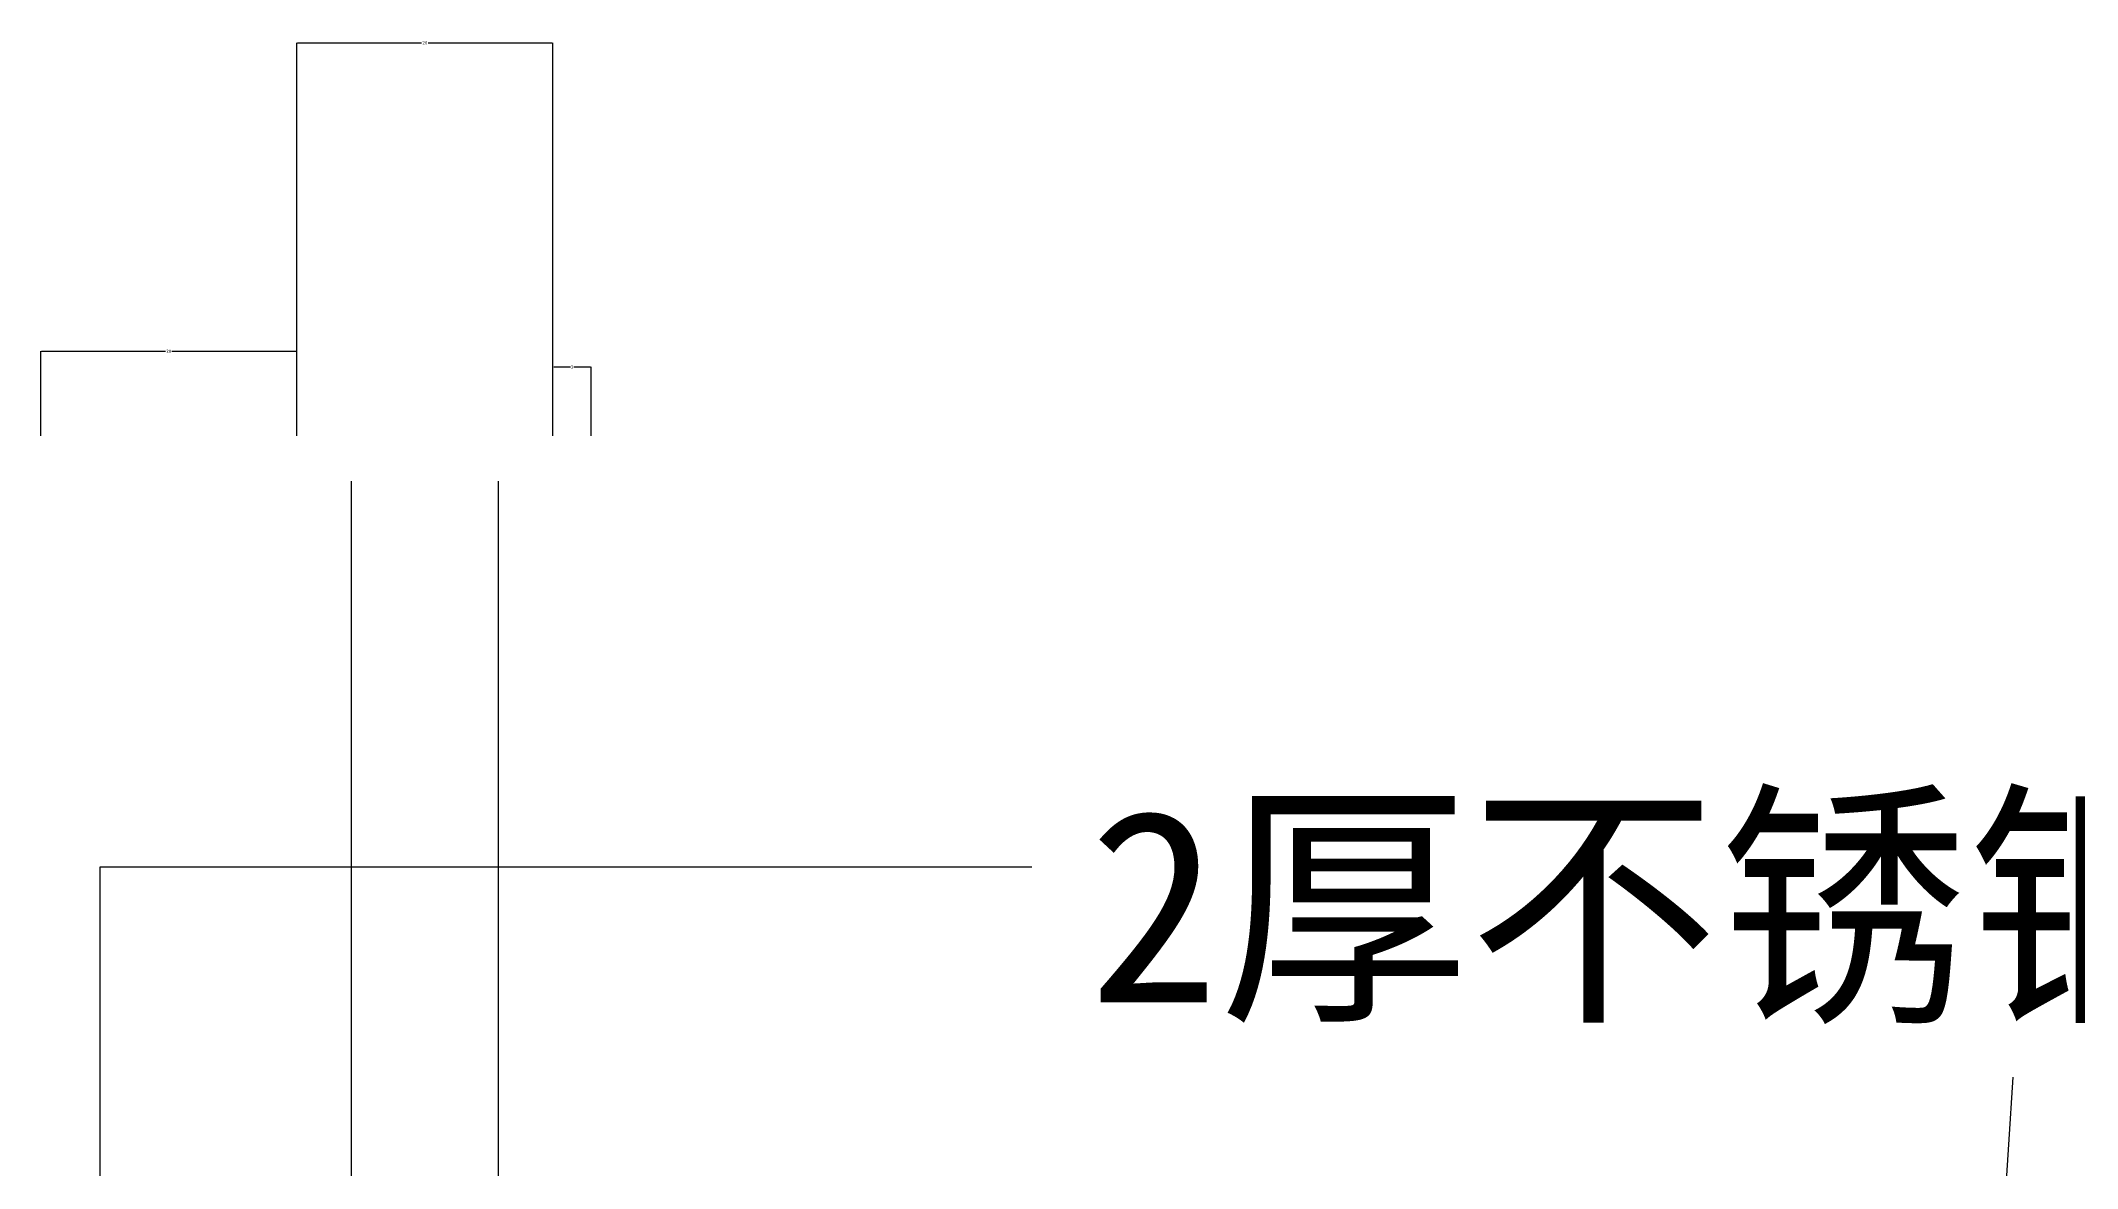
# Model space of a CAD drawing. Header units: metres. Extents: x -1 to 5294, y 0 to 7029.
# Drawn here: x 3180 to 3816, y 4433 to 4785 of the extents above; entities that cross this region are included whole.
import ezdxf

# ---------------------------------------------------------------- set-up
doc = ezdxf.new("R2010")
doc.units = ezdxf.units.M
for name, color, linetype in [('3', 3, 'Continuous'), ('7', 7, 'Continuous'), ('DIM', 3, 'Continuous'), ('TEXT', 3, 'Continuous')]:
    doc.layers.add(name, color=color, linetype=linetype)
doc.dimstyles.get("Standard").update_dxf_attribs({"dimtxt": 2.5, "dimasz": 2.5, "dimexe": 1.25, "dimexo": 0.625, "dimtad": 1, "dimcen": 2.5, "dimazin": 3, "dimtfac": 1, "dimtmove": 0, "dimatfit": 3})

# ---------------------------------------------------------------- blocks, each defined once
blk = doc.blocks.new('*D43')
for p, q in [((3179.55, 4661.72), (3179.55, 4688.2)), ((3179.8, 4688.2), (3218.55, 4688.2)), ((3220.55, 4688.2), (3259.3, 4688.2)), ((3259.55, 4661.72), (3259.55, 4688.2))]:
    blk.add_line(p, q)
at = {"layer": 'Defpoints'}
for p in [(3179.55, 4688.2), (3179.55, 4661.72), (3259.55, 4661.72)]:
    blk.add_point(p, dxfattribs=at)
at = {"layer": 'DIM', "insert": (3219.55, 4688.2), "char_height": 1, "attachment_point": 5}
blk.add_mtext('20', dxfattribs=at)
blk = doc.blocks.new('*D45')
for p, q in [((3339.55, 4661.72), (3339.55, 4683.29)), ((3339.8, 4683.29), (3345.05, 4683.29)), ((3346.05, 4683.29), (3351.3, 4683.29)), ((3351.55, 4661.72), (3351.55, 4683.29))]:
    blk.add_line(p, q)
at = {"layer": 'Defpoints'}
for p in [(3339.55, 4683.29), (3339.55, 4661.72), (3351.55, 4661.72)]:
    blk.add_point(p, dxfattribs=at)
at = {"layer": 'DIM', "insert": (3345.55, 4683.29), "char_height": 1, "attachment_point": 5}
blk.add_mtext('3', dxfattribs=at)
blk = doc.blocks.new('*D46')
for p, q in [((3259.55, 4661.72), (3259.55, 4784.54)), ((3259.8, 4784.54), (3298.55, 4784.54)), ((3300.55, 4784.54), (3339.3, 4784.54)), ((3339.55, 4661.72), (3339.55, 4784.54))]:
    blk.add_line(p, q)
at = {"layer": 'Defpoints'}
for p in [(3259.55, 4784.54), (3259.55, 4661.72), (3339.55, 4661.72)]:
    blk.add_point(p, dxfattribs=at)
at = {"layer": 'DIM', "insert": (3299.55, 4784.54), "char_height": 1, "attachment_point": 5}
blk.add_mtext('20', dxfattribs=at)

msp = doc.modelspace()

# ---------------------------------------------------------------- linework, layer by layer
at = {"layer": '3'}
msp.add_line((3795.63, 4461.45), (3773.07, 4110.79), dxfattribs=at)
at = {"layer": '7'}
msp.add_lwpolyline([(3276.54, 4647.62), (3276.54, 4373.84), (3322.56, 4373.84), (3322.56, 4647.62)], dxfattribs=at)

# ---------------------------------------------------------------- texts
at = {"layer": 'TEXT'}
msp.add_text('2厚不锈钢板踢脚线', height=60, dxfattribs=at).set_placement((3506.87, 4484.78))

# ---------------------------------------------------------------- dimensions: what is measured, and where the dimension line sits
at = {"layer": 'DIM'}
for base, p1, p2, text, picture, middle in [((3259.55, 4784.54), (3259.55, 4661.72), (3339.55, 4661.72), '20', '*D46', (3299.55, 4784.54)), ((3179.55, 4688.2), (3179.55, 4661.72), (3259.55, 4661.72), '20', '*D43', (3219.55, 4688.2)), ((3339.55, 4683.29), (3339.55, 4661.72), (3351.55, 4661.72), '3', '*D45', (3345.55, 4683.29))]:
    dim = msp.add_linear_dim(base=base, p1=p1, p2=p2, text=text, dimstyle='Standard', dxfattribs=at)
    dim.commit()
    dim.dimension.update_dxf_attribs({"geometry": picture, "text_midpoint": middle})

# ---------------------------------------------------------------- leaders
msp.add_leader([(3198.14, 4402.92), (3198.14, 4527.08), (3489.21, 4527.08)], dimstyle='Standard', dxfattribs=at)

doc.saveas('drawing.dxf')
